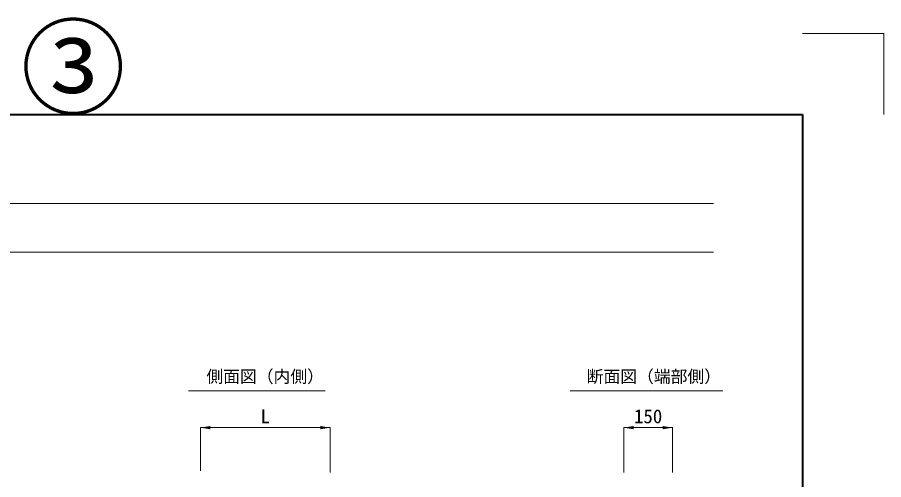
# Model space of a CAD drawing. Units: millimetres at full size; details may follow other scales. Extents: x 199178 to 219083, y 873019 to 880494.
# Drawn here: x 216411 to 219083, y 879068 to 880494 of the extents above; entities that cross this region are included whole.
import ezdxf
from ezdxf.enums import TextEntityAlignment as Align

# ---------------------------------------------------------------- set-up
doc = ezdxf.new("R2010")
doc.units = ezdxf.units.MM
doc.header["$LTSCALE"] = 20
for name, color, linetype, lineweight in [('0_2', 7, 'Continuous', 13), ('Defpoints_3', 7, 'Continuous', 13), ('図枠', 7, 'Continuous', 5), ('寸法線', 7, 'Continuous', 13), ('補助線', 8, 'Continuous', 13)]:
    doc.layers.add(name, color=color, linetype=linetype, lineweight=lineweight)
doc.styles.add('ＭＳ ゴシック', font='')
doc.styles.get('ＭＳ ゴシック').set_extended_font_data('MS Gothic')

# ---------------------------------------------------------------- blocks, each defined once
blk = doc.blocks.new('filled_arrow')
at = {"color": 0, "linetype": 'Continuous', "lineweight": -2}
blk.add_solid([(7.5, 1.25), (0, 0), (7.5, -1.25)], dxfattribs=at)

msp = doc.modelspace()

# ---------------------------------------------------------------- linework, layer by layer
at = {"layer": '0_2'}
for p, q in [((216939.34, 879342.27), (217360.93, 879342.27)), ((218116.57, 879342.27), (218586.86, 879342.27))]:
    msp.add_line(p, q, dxfattribs=at)
at = {"layer": 'Defpoints_3'}
for p, q in [((218833.41, 880444.32), (219083.41, 880444.32)), ((219083.41, 880444.32), (219083.41, 880194.32))]:
    msp.add_line(p, q, dxfattribs=at)
at = {"layer": '図枠', "lineweight": 40}
for p, q in [((214333.41, 880194.32), (218833.41, 880194.32)), ((218833.41, 880194.32), (218833.41, 873269.32))]:
    msp.add_line(p, q, dxfattribs=at)
at = {"layer": '図枠', "lineweight": 13}
for p, q in [((214608.41, 879919.32), (218558.41, 879919.32)), ((214608.41, 879769.32), (218558.41, 879769.32))]:
    msp.add_line(p, q, dxfattribs=at)
at = {"layer": '寸法線'}
for p, q in [((217376.09, 879228.39), (216976.09, 879228.39)), ((216976.09, 879095.43), (216976.09, 879228.39)), ((217376.09, 879090.43), (217376.09, 879228.39)), ((218281.84, 879228.39), (218431.84, 879228.39)), ((218281.84, 879090.43), (218281.84, 879228.39)), ((218431.84, 879090.43), (218431.84, 879228.39))]:
    msp.add_line(p, q, dxfattribs=at)

# ---------------------------------------------------------------- block references
at = {"layer": '寸法線', "xscale": 4, "yscale": 4}
for p in [(216976.09, 879228.39), (218281.84, 879228.39)]:
    msp.add_blockref('filled_arrow', p, dxfattribs=at)
at = {"layer": '寸法線', "xscale": 4, "yscale": 4, "rotation": 180}
for p in [(217376.09, 879228.39), (218431.84, 879228.39)]:
    msp.add_blockref('filled_arrow', p, dxfattribs=at)

# ---------------------------------------------------------------- texts
at = {"layer": '0_2', "style": 'ＭＳ ゴシック'}
for s, p in [('側面図（内側）', (217175.65, 879386.22)), ('断面図（端部側）', (218374.52, 879386.22))]:
    msp.add_text(s, height=37.98, dxfattribs=at).set_placement(p, align=Align.MIDDLE_CENTER)
at = {"layer": '寸法線', "style": 'ＭＳ ゴシック'}
for s, p in [('L', (217176.09, 879263.39)), ('150', (218356.84, 879263.39))]:
    msp.add_text(s, height=42.72, dxfattribs=at).set_placement(p, align=Align.MIDDLE_CENTER)
at = {"layer": '補助線', "color": 1, "style": 'ＭＳ ゴシック'}
msp.add_text('③', height=237.4, dxfattribs=at).set_placement((216583.41, 880148.8), align=Align.BOTTOM_CENTER)

doc.saveas('drawing.dxf')
